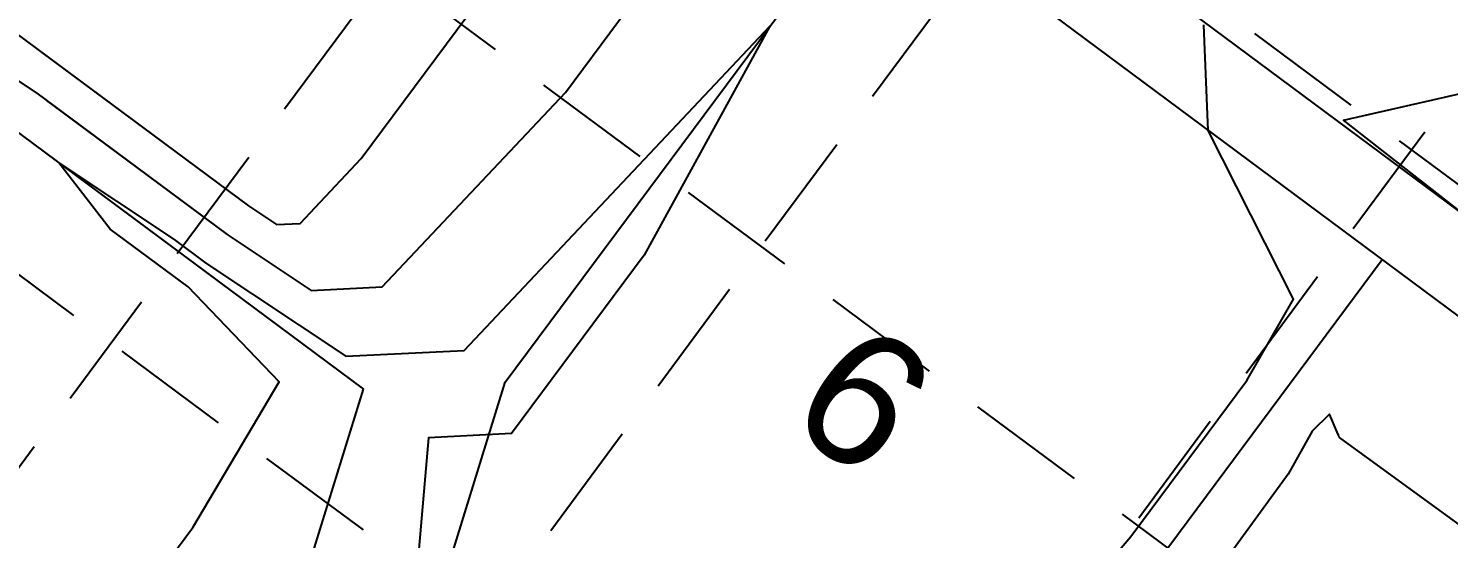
# Model space of a CAD drawing. Header units: feet. Extents: x 2260 to 6199, y 3666 to 7344.
# Drawn here: x 4019.8 to 4179.4, y 5826.4 to 5883.8 of the extents above; entities that cross this region are included whole.
import ezdxf
from ezdxf.enums import TextEntityAlignment as Align

# ---------------------------------------------------------------- set-up
doc = ezdxf.new("R2010")
doc.units = ezdxf.units.FT
doc.header["$LTSCALE"] = 40
doc.header["$MEASUREMENT"] = 0
doc.linetypes.add('HIDDEN', pattern=[0.375, 0.25, -0.125])
for name, color, linetype in [('EOP-PROP', 4, 'CONTINUOUS'), ('FLOW-ARROWS', 253, 'CONTINUOUS'), ('GRID', 254, 'HIDDEN'), ('LOT-NOS', 4, 'CONTINUOUS'), ('lots-line', 4, 'CONTINUOUS'), ('PC', 43, 'CONTINUOUS'), ('ST-ROW', 2, 'CONTINUOUS')]:
    doc.layers.add(name, color=color, linetype=linetype)
doc.styles.get("Standard").update_dxf_attribs({"font": 'ARIAL.TTF'})

msp = doc.modelspace()

# ---------------------------------------------------------------- linework, layer by layer
at = {"layer": 'EOP-PROP', "color": 7}
msp.add_line((4036.858821099851, 5970.059950184715), (4197.535016107852, 5850.629064274984), dxfattribs=at)
msp.add_line((4036.858821099851, 5970.059950184715), (4197.535016107852, 5850.629064274984), dxfattribs=at)
at = {"layer": 'FLOW-ARROWS', "color": 7}
for points in [[(4113.043570697298, 5882.653242659623, 0, 1.6666667, 0), (4118.043277550975, 5882.707384854698, 0, 0, 0), (4121.302978498124, 5882.742684397195, 0, 0, 0)], [(4113.043570697298, 5882.653242659623, 0, 1.6666667, 0), (4118.043277550975, 5882.707384854698, 0, 0, 0), (4121.302978498124, 5882.742684397195, 0, 0, 0)], [(4087.585647085642, 5864.1771851534, 0, 1.6666667, 0), (4090.63175516941, 5868.14218522175, 0, 0, 0), (4100.161567366665, 5880.546770014665, 0, 0, 0)], [(4087.585647085642, 5864.1771851534, 0, 1.6666667, 0), (4090.63175516941, 5868.14218522175, 0, 0, 0), (4100.161567366665, 5880.546770014665, 0, 0, 0)], [(4022.765001778688, 5867.151315453323, 0, 1.6666667, 0), (4018.70511491948, 5870.069760020285, 0, 0, 0), (4007.896219089572, 5877.839721204816, 0, 0, 0)], [(4134.123706100781, 5868.520311189453, 0, 1.6666667, 0), (4130.657991275751, 5872.124311848661, 0, 0, 0), (4124.887757649425, 5878.124784144563, 0, 0, 0)], [(4134.123706100781, 5868.520311189453, 0, 1.6666667, 0), (4130.657991275751, 5872.124311848661, 0, 0, 0), (4124.887757649425, 5878.124784144563, 0, 0, 0)], [(4171.512492266023, 5854.705536089568, 0, 1.6666667, 0), (4168.653662871754, 5850.603451924848, 0, 0, 0), (4165.787814393507, 5846.491296199621, 0, 0, 0)], [(4171.512492266023, 5854.705536089568, 0, 1.6666667, 0), (4168.653662871754, 5850.603451924848, 0, 0, 0), (4165.787814393507, 5846.491296199621, 0, 0, 0)]]:
    msp.add_lwpolyline(points, format="xyseb", dxfattribs=at)
at = {"layer": 'GRID', "linetype": 'HIDDEN', "ltscale": 1.35}
for p, q in [((3083.91962587597, 6679.131517130092), (5686.352664695384, 4749.960055475917)), ((3052.803957139613, 6637.156790697522), (5655.236995959032, 4707.985329043347)), ((3021.688288403257, 6595.182064264951), (5624.121327222674, 4666.010602610775)), ((4526.932422566688, 6520.001637513506), (3437.746589993895, 5050.700824992163)), ((4568.90714899926, 6488.885968777147), (3479.721316426463, 5019.585156255805)), ((4610.881875431829, 6457.77030004079), (3521.696042859036, 4988.469487519446))]:
    msp.add_line(p, q, dxfattribs=at)
at = {"layer": 'lots-line', "color": 7}
for p, q in [((3975.040231892828, 5904.493479878218), (4057.440569857189, 5843.245170121723)), ((4073.387952212259, 5844.031594785506), (4115.060440717649, 5900.095625781821)), ((4073.387952212259, 5844.031594785506), (4115.060440717649, 5900.095625781821)), ((4022.470965549774, 5869.23813580117), (4057.440569857189, 5843.245170121723)), ((4103.344195273447, 5765.515189550937), (4171.947891661381, 5857.811087845023)), ((4103.344195273447, 5765.515189550937), (4171.947891661381, 5857.811087845023)), ((4046.456744329715, 5807.799727487736), (4057.440569857189, 5843.245170121723)), ((4046.456744329715, 5807.799727487736), (4057.440569857189, 5843.245170121723)), ((4059.220500609557, 5798.312405984003), (4073.387952212259, 5844.031594785506)), ((4059.220500609557, 5798.312405984003), (4073.387952212259, 5844.031594785506))]:
    msp.add_line(p, q, dxfattribs=at)
at = {"layer": 'PC', "color": 43, "flags": 128}
for points, elevation in [([(4081.053429982904, 5901.280582506108), (4038.186328489138, 5938.758262858508), (4025.364043674941, 5948.289088720237), (4004.440488006264, 5927.284131936864), (3994.841916487771, 5902.533239881492), (3996.014114204882, 5899.18477620985), (4005.273426945067, 5893.016287119552), (4044.510330746022, 5863.851430551533), (4047.662388800721, 5861.758391128483), (4050.320285858111, 5861.889461992868), (4057.191274598224, 5869.177661199821), (4081.053429982904, 5901.280582506108)], 555), ([(4021.298769873607, 5881.104622775823), (4044.510330746022, 5863.851430551533), (4047.662388800721, 5861.758391128483), (4050.320285858111, 5861.889461992868), (4057.191274598224, 5869.177661199821), (4081.053429982904, 5901.280582506108)], 555), ([(3992.937600545502, 5895.04579225527), (4020.71553913642, 5876.540324737637), (4042.117486745286, 5860.632221094824), (4051.573661035461, 5854.353102741949), (4059.547352313944, 5854.746315340346), (4080.160318809128, 5876.610913252736), (4092.091396561123, 5892.662373986136)], 554), ([(4021.83158607934, 5875.710765168447), (4042.117486745286, 5860.632221094824), (4051.573661035461, 5854.353102741949), (4059.547352313944, 5854.746315340346), (4080.160318809128, 5876.610913252736), (4092.091396561123, 5892.662373986136)], 554), ([(4022.582970001349, 5806.568326763419), (4038.285845280468, 5827.694170646394), (4047.974679661121, 5844.08236902283), (4037.735165607238, 5854.736470948194), (4028.979823038803, 5861.244331800506), (4023.194612584102, 5868.70024768665), (4036.157651327775, 5860.06436235572), (4039.724642744544, 5857.41301163811), (4055.4849332702, 5846.947814355412), (4068.774418769776, 5847.603168687823), (4103.129363359903, 5884.044165298087), (4088.993843152196, 5858.31479854092), (4074.079995813065, 5838.250472423529), (4064.777356059046, 5837.791724395561), (4063.279442074034, 5820.953983257104)], 553), ([(4027.948550786128, 5813.786904252311), (4038.285845280468, 5827.694170646394), (4047.974679661121, 5844.08236902283), (4037.735165607238, 5854.736470948194), (4028.979823038803, 5861.244331800506), (4023.194612584102, 5868.70024768665), (4036.157651327775, 5860.06436235572), (4039.724642744544, 5857.41301163811), (4055.4849332702, 5846.947814355412), (4068.774418769776, 5847.603168687823), (4103.129363359903, 5884.044165298087), (4088.993843152196, 5858.31479854092), (4074.079995813065, 5838.250472423529), (4064.777356059046, 5837.791724395561), (4063.279442074034, 5820.953983257104)], 553), ([(4118.902361699106, 5797.560516757996), (4143.711611767265, 5826.694019370793), (4156.727333146497, 5844.204704069886), (4161.979627750552, 5853.378694949331), (4152.408935559003, 5872.334426847799), (4152.000509720963, 5882.344291614809), (4151.925228418123, 5884.189326669523)], 553), ([(4118.902361699106, 5797.560516757996), (4143.711611767265, 5826.694019370793), (4156.727333146497, 5844.204704069886), (4161.979627750552, 5853.378694949331), (4152.408935559003, 5872.334426847799), (4152.000509720963, 5882.344291614809), (4151.925228418123, 5884.189326669523)], 553), ([(4182.737551538328, 5861.628044379686), (4176.370086183535, 5866.623439265822), (4167.622480718042, 5873.486098390999), (4176.834883982201, 5875.594054580165), (4186.848409366981, 5877.885321278437)], 552), ([(4182.737551538328, 5861.628044379686), (4176.370086183535, 5866.623439265822), (4167.622480718042, 5873.486098390999), (4176.834883982201, 5875.594054580165), (4186.848409366981, 5877.885321278437)], 552), ([(4204.982549885657, 5810.297546732551), (4167.170776512089, 5837.800381497723), (4167.162620782768, 5837.817601976747), (4167.154361091451, 5837.83508196926), (4167.145995225987, 5837.852827016621), (4167.137520910694, 5837.870842819301), (4167.128935804068, 5837.889135242651), (4167.12023749638, 5837.907710322888), (4167.111423507166, 5837.926574273383), (4167.102491282635, 5837.945733491192), (4167.093438192916, 5837.965194563903), (4167.084261529212, 5837.984964276779), (4167.074958500823, 5838.005049620235), (4167.065526232017, 5838.025457797643), (4167.055961758781, 5838.04619623351), (4167.046262025386, 5838.067272582027), (4167.036519015981, 5838.088624072744), (4166.905071992179, 5838.396214540568), (4166.030152941672, 5840.444568827124), (4164.080569669169, 5838.515640937678), (4161.380788061736, 5833.695608586646), (4129.296129003691, 5789.584597215295)], 553), ([(4204.982549885657, 5810.297546732551), (4167.170776512089, 5837.800381497723), (4167.162620782768, 5837.817601976747), (4167.154361091451, 5837.83508196926), (4167.145995225987, 5837.852827016621), (4167.137520910694, 5837.870842819301), (4167.128935804068, 5837.889135242651), (4167.12023749638, 5837.907710322888), (4167.111423507166, 5837.926574273383), (4167.102491282635, 5837.945733491192), (4167.093438192916, 5837.965194563903), (4167.084261529212, 5837.984964276779), (4167.074958500823, 5838.005049620235), (4167.065526232017, 5838.025457797643), (4167.055961758781, 5838.04619623351), (4167.046262025386, 5838.067272582027), (4167.036519015981, 5838.088624072744), (4166.905071992179, 5838.396214540568), (4166.030152941672, 5840.444568827124), (4164.080569669169, 5838.515640937678), (4161.380788061736, 5833.695608586646), (4129.296129003691, 5789.584597215295)], 553)]:
    msp.add_lwpolyline(points, dxfattribs=dict(at, elevation=elevation))
at = {"layer": 'ST-ROW', "color": 7}
msp.add_line((4022.764542423563, 5968.699322169756), (4191.86775423233, 5843.004620502864), dxfattribs=at)
msp.add_line((4022.764542423563, 5968.699322169756), (4191.86775423233, 5843.004620502864), dxfattribs=at)

# ---------------------------------------------------------------- texts
at = {"layer": 'LOT-NOS', "color": 7}
msp.add_text('6', height=15, rotation=323.3354046422954, dxfattribs=at).set_placement((4113.679352625463, 5842.186648050209), align=Align.MIDDLE_CENTER)
msp.add_text('6', height=15, rotation=323.3354046422954, dxfattribs=at).set_placement((4113.679352625463, 5842.186648050209), align=Align.MIDDLE_CENTER)

doc.saveas('drawing.dxf')
